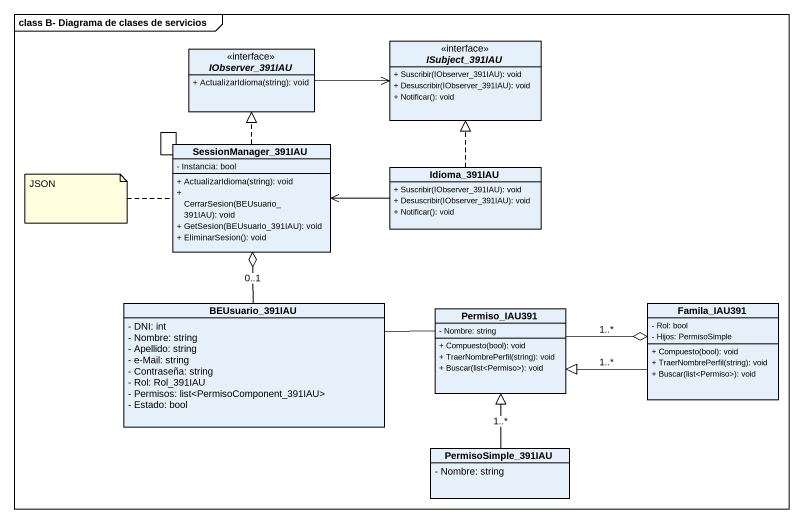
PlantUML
@startuml
mainframe class B- Diagrama de clases de servicios
hide circle
hide empty members
skinparam classAttributeIconSize 0
interface IObserver_391IAU {
  + ActualizarIdioma(string): void
}
interface ISubject_391IAU {
  + Suscribir(IObserver_391IAU): void
  + Desuscribir(IObserver_391IAU): void
  + Notificar(): void
}
class SessionManager_391IAU {
  - Instancia: bool
  + ActualizarIdioma(string): void
  + CerrarSesion(BEUsuario_391IAU): void
  + GetSesion(BEUsuario_391IAU): void
  + EliminarSesion(): void
}
class Idioma_391IAU {
  + Suscribir(IObserver_391IAU): void
  + Desuscribir(IObserver_391IAU): void
  + Notificar(): void
}
class BEUsuario_391IAU {
  - DNI: int
  - Nombre: string
  - Apellido: string
  - e-Mail: string
  - Contraseña: string
  - Rol: Rol_391IAU
  - Permisos: list<PermisoComponent_391IAU>
  - Estado: bool
}
class Permiso_IAU391 {
  - Nombre: string
  + Compuesto(bool): void
  + TraerNombrePerfil(string): void
  + Buscar(list<Permiso>): void
}
class Famila_IAU391 {
  - Rol: bool
  - Hijos: PermisoSimple
  + Compuesto(bool): void
  + TraerNombrePerfil(string): void
  + Buscar(list<Permiso>): void
}
class PermisoSimple_391IAU {
  - Nombre: string
}
IObserver_391IAU -right-> ISubject_391IAU
IObserver_391IAU -right- ISubject_391IAU
SessionManager_391IAU .up.|> IObserver_391IAU
SessionManager_391IAU .up.|> IObserver_391IAU
SessionManager_391IAU -- SessionManager_391IAU
SessionManager_391IAU <-right- Idioma_391IAU
SessionManager_391IAU -right- Idioma_391IAU
Idioma_391IAU .up.|> ISubject_391IAU
Idioma_391IAU .up.|> ISubject_391IAU
BEUsuario_391IAU -up-o SessionManager_391IAU : 0..1
BEUsuario_391IAU -right- Permiso_IAU391
Permiso_IAU391 -right-o Famila_IAU391 : 1..*
Famila_IAU391 -left-|> Permiso_IAU391 : 1..*
PermisoSimple_391IAU -up-|> Permiso_IAU391 : 1..*
note left of SessionManager_391IAU : JSON
@enduml
